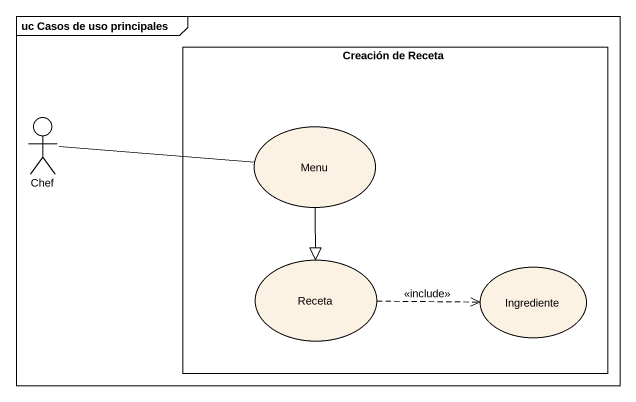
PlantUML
@startuml
mainframe uc Casos de uso principales
rectangle "Creación de Receta" as Creación_de_Receta {
  usecase Menu
  usecase Receta
  usecase Ingrediente
}
actor Chef
Chef -right- Menu
Menu --|> Receta
Receta .right.> Ingrediente : <<include>>
@enduml
